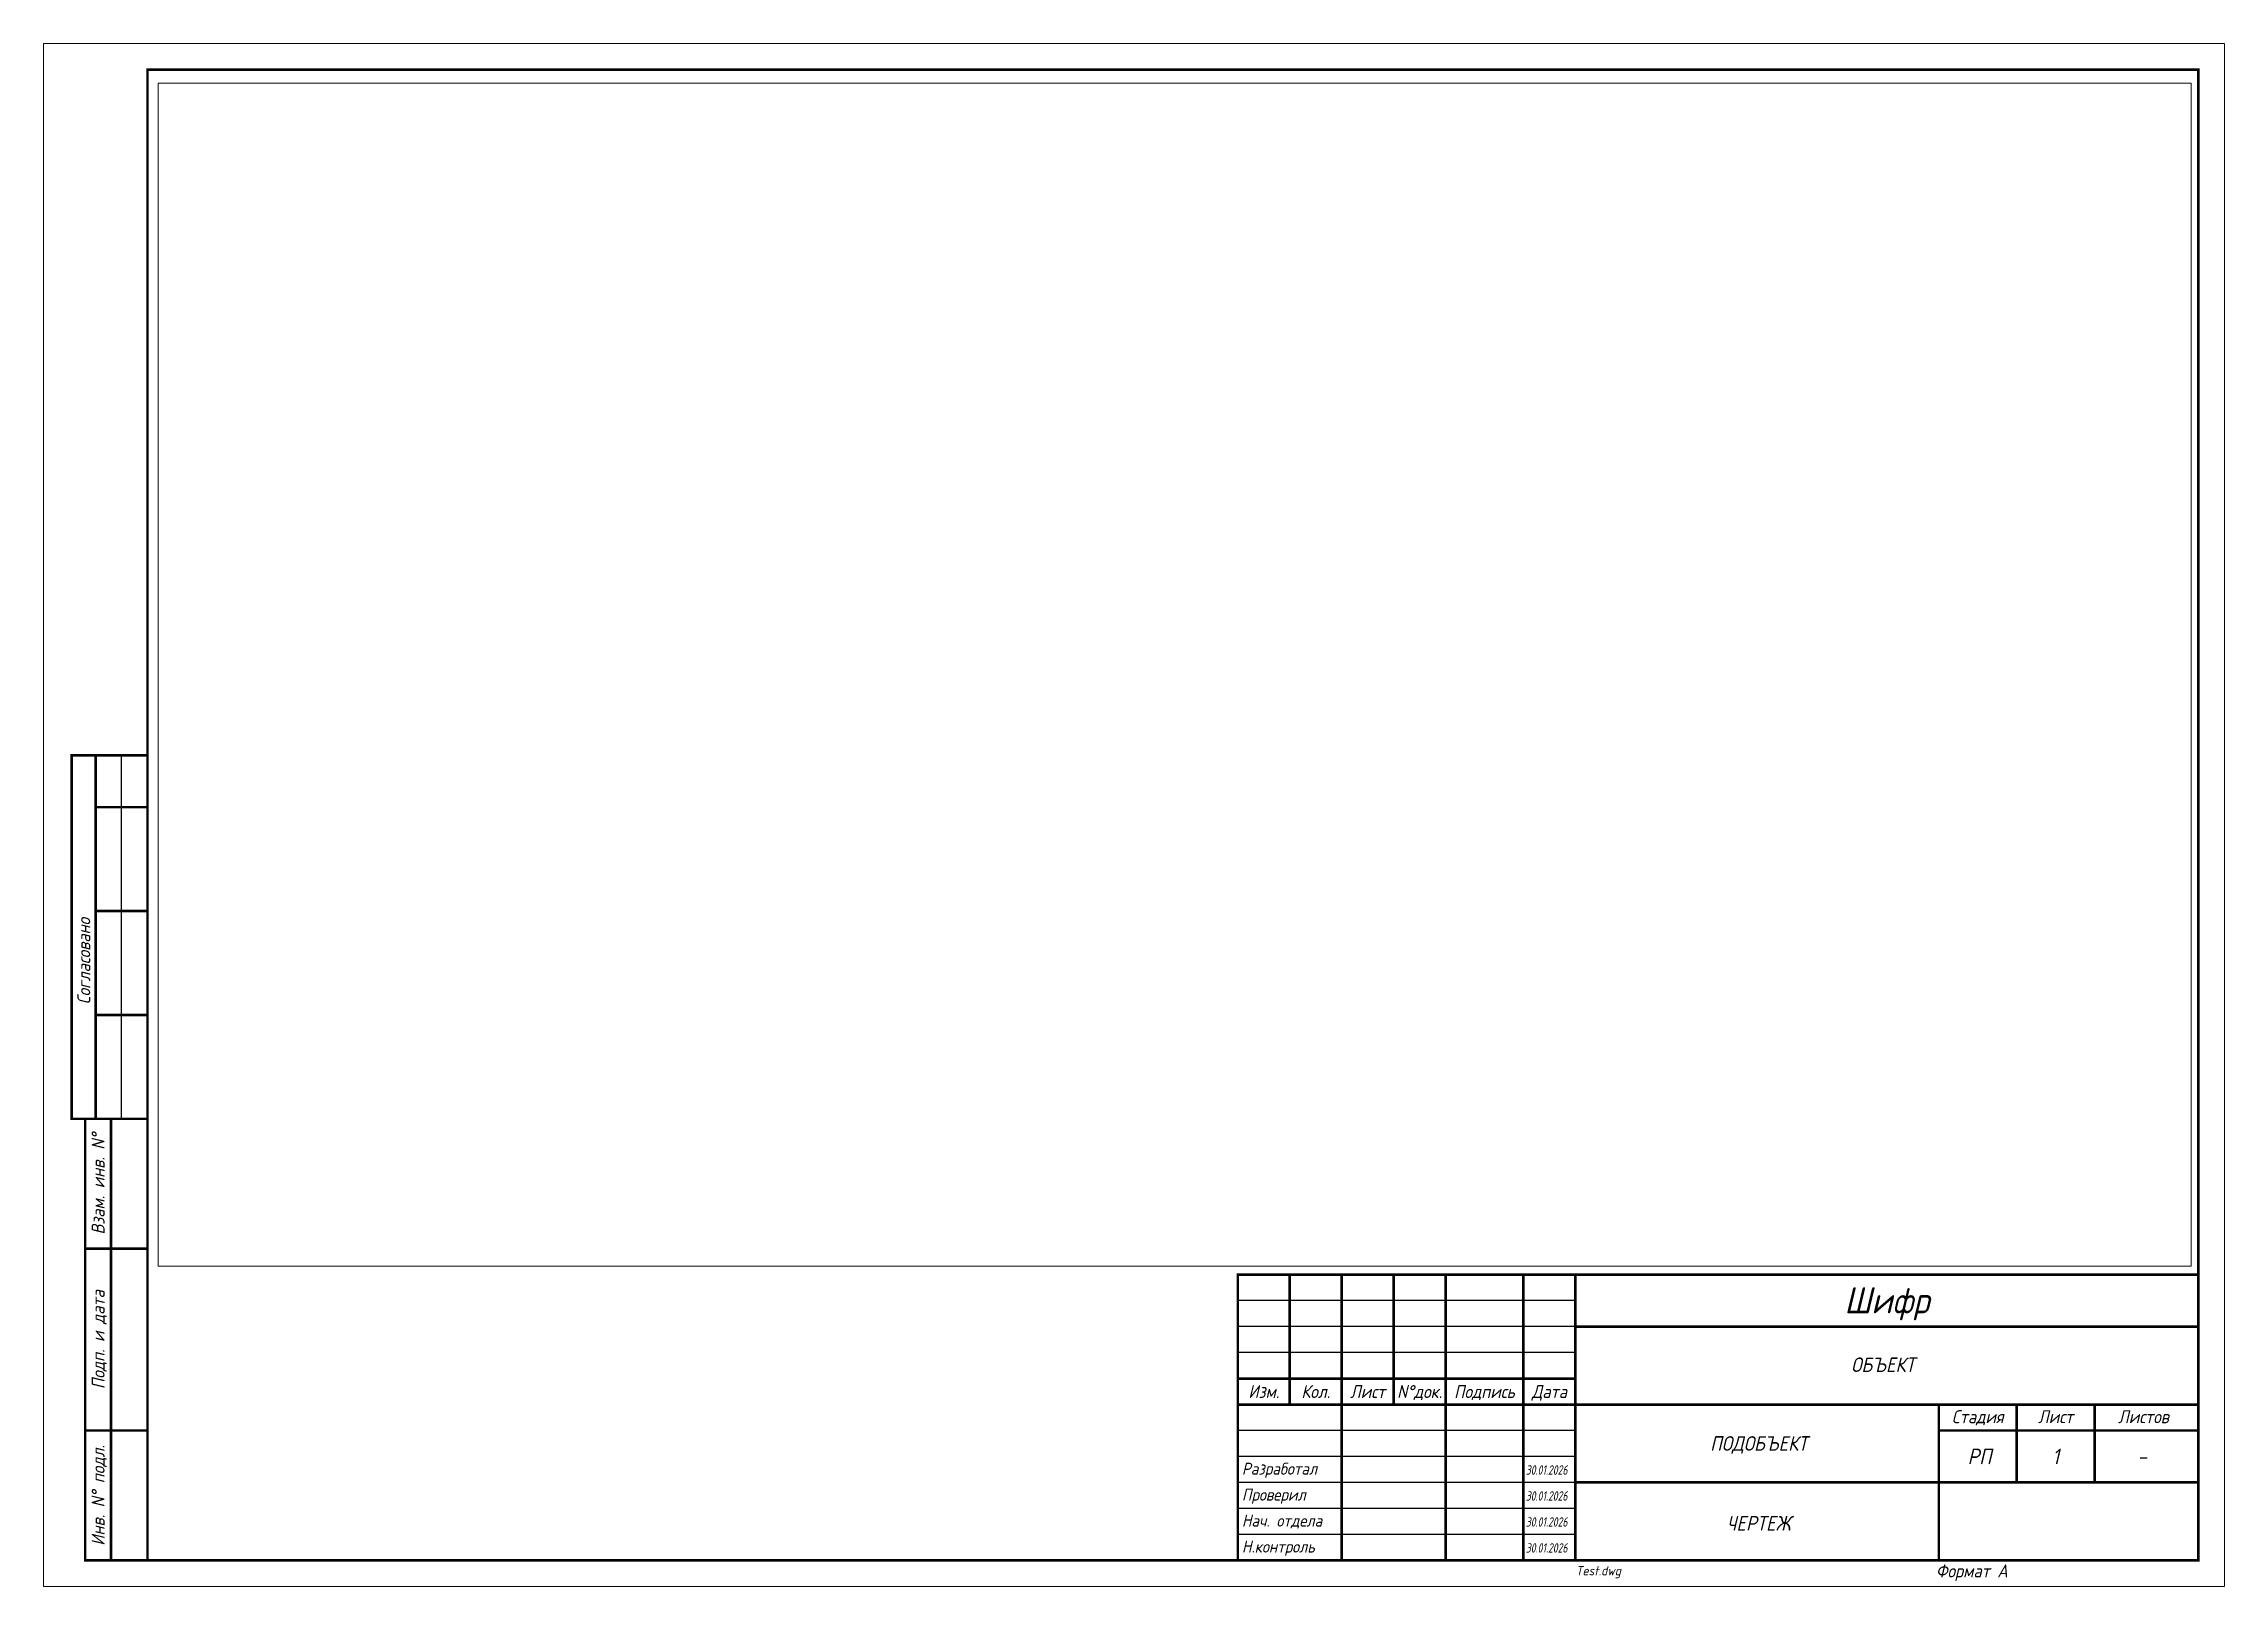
# Paper-space layout 'Лист 01' of a CAD drawing. Header units: metres, sheet in millimetres. Extents: x -1 to 419, y -1 to 296.
import ezdxf
from ezdxf.enums import TextEntityAlignment as Align

# ---------------------------------------------------------------- set-up
doc = ezdxf.new("R2010")
doc.units = ezdxf.units.M
doc.layers.get('Defpoints').update_dxf_attribs({"color": 110, "lineweight": 30})
doc.styles.add('ISO Italic', font='isocpeui.ttf', dxfattribs={"width": 0.9})

psp = doc.layouts.new('Лист 01')

# ---------------------------------------------------------------- linework, layer by layer
at = {"const_width": 0.5}
for points in [[(19.21, 291.21), (414.21, 291.21), (414.21, 4.21), (19.21, 4.21)], [(7.21, 4.21), (19.21, 4.21), (19.21, 89.21), (7.21, 89.21)], [(229.21, 59.21), (229.21, 4.21), (414.21, 4.21), (414.21, 59.21)]]:
    psp.add_lwpolyline(points, close=True, dxfattribs=at)
for points in [[(19.21, 89.21), (4.61, 89.21), (4.61, 159.21), (19.21, 159.21)], [(9.21, 89.21), (9.21, 159.21)], [(9.21, 149.21), (19.21, 149.21)], [(9.21, 129.21), (19.21, 129.21)], [(9.21, 109.21), (19.21, 109.21)], [(12.21, 4.21), (12.21, 89.21)], [(19.21, 64.21), (7.21, 64.21)], [(239.21, 59.21), (239.21, 34.21)], [(249.21, 59.21), (249.21, 4.21)], [(259.21, 59.21), (259.21, 34.21)], [(269.21, 59.21), (269.21, 4.21)], [(284.21, 59.21), (284.21, 4.21)], [(294.21, 59.21), (294.21, 4.21)], [(294.21, 49.21), (414.21, 49.21)], [(294.21, 39.21), (229.21, 39.21)], [(294.21, 34.21), (229.21, 34.21)], [(294.21, 34.21), (414.21, 34.21)], [(364.21, 34.21), (364.21, 4.21)], [(379.21, 34.21), (379.21, 19.21)], [(394.21, 34.21), (394.21, 19.21)], [(19.21, 29.21), (7.21, 29.21)], [(414.21, 29.21), (364.21, 29.21)], [(294.21, 19.21), (414.21, 19.21)]]:
    psp.add_lwpolyline(points, dxfattribs=at)
for points in [[(9.21, 89.21), (9.21, 159.21)], [(14.21, 89.21), (14.21, 159.21)], [(294.21, 54.21), (229.21, 54.21)], [(294.21, 49.21), (229.21, 49.21)], [(294.21, 44.21), (229.21, 44.21)], [(294.21, 29.21), (229.21, 29.21)], [(294.21, 24.21), (229.21, 24.21)], [(294.21, 19.21), (229.21, 19.21)], [(294.21, 14.21), (229.21, 14.21)], [(294.21, 9.21), (229.21, 9.21)]]:
    psp.add_lwpolyline(points)
at = {"layer": 'Defpoints', "lineweight": 5}
psp.add_lwpolyline([(-0.79, -0.79), (419.21, -0.79), (419.21, 296.21), (-0.79, 296.21), (-0.79, -0.79)], dxfattribs=at)

# ---------------------------------------------------------------- texts
at = {"style": 'ISO Italic', "width": 0.9}
for s, p in [('Согласовано', (6.95, 119.58)), ('Взам. инв. N%%D', (9.71, 76.71)), ('Подп. и дата', (9.71, 46.71)), ('Инв. N%%D подл.', (9.71, 16.71))]:
    psp.add_text(s, height=2.5, rotation=90, dxfattribs=at).set_placement(p, align=Align.MIDDLE_CENTER)
for s, height, p in [('Шифр', 5, (354.19, 54.27)), ('Изм.', 2.5, (234.21, 36.71)), ('Кол.', 2.5, (244.21, 36.71)), ('Лист', 2.5, (254.21, 36.71)), ('N%%Dдок.', 2.5, (264.21, 36.71)), ('Подпись', 2.5, (276.71, 36.71)), ('Дата', 2.5, (289.21, 36.71)), ('РП', 3, (372.06, 24.22)), ('1', 3, (386.73, 24.22)), ('-', 3, (403.36, 24.22))]:
    psp.add_text(s, height=height, dxfattribs=at).set_placement(p, align=Align.MIDDLE_CENTER)
for s, p in [('Стадия', (371.71, 29.87)), ('Лист', (386.71, 29.87)), ('Листов', (403.63, 29.87))]:
    psp.add_text(s, height=2.5, dxfattribs=at).set_placement(p, align=Align.BOTTOM_CENTER)
at = {"style": 'ISO Italic'}
for s, height, width, p in [('Разработал', 2.3, 0.9, (230, 20.71)), ('30.01.2026', 1.8, 0.75, (284.68, 20.71)), ('Проверил', 2.3, 0.9, (230, 15.71)), ('30.01.2026', 1.8, 0.75, (284.68, 15.71)), ('Нач. отдела', 2.3, 0.9, (230, 10.71)), ('30.01.2026', 1.8, 0.75, (284.68, 10.71)), ('Н.контроль', 2.3, 0.9, (230, 5.71)), ('30.01.2026', 1.8, 0.75, (284.68, 5.71))]:
    psp.add_text(s, height=height, dxfattribs=dict(at, width=width)).set_placement(p)
at = {"style": 'ISO Italic', "width": 0.9}
psp.add_text('Формат А', height=2.5, dxfattribs=at).set_placement((363.66, 3.43), align=Align.TOP_LEFT)
at = {"char_height": 2.8, "attachment_point": 5, "style": 'ISO Italic'}
for s, insert, width in [('\\pxqc;ОБЪЕКТ', (353.46, 41.87), 114.0537), ('\\pxqc;ПОДОБЪЕКТ', (329.54, 26.43), 62.5456), ('\\pxqc;ЧЕРТЕЖ', (329.54, 11.35), 62.5456)]:
    psp.add_mtext(s, dxfattribs=dict(at, insert=insert, width=width))
at = {"color": 253, "insert": (294.3, 3.12), "char_height": 1.8, "width": 80.5408, "attachment_point": 1, "style": 'ISO Italic'}
psp.add_mtext('Test.dwg', dxfattribs=at)

# ---------------------------------------------------------------- viewports
at = {"layer": 'Defpoints'}
psp.add_viewport(center=(217.05, 174.73), size=(391.52, 227.71), view_center_point=(210, 148.5), view_height=303.69925, dxfattribs=at)

doc.saveas('drawing.dxf')
